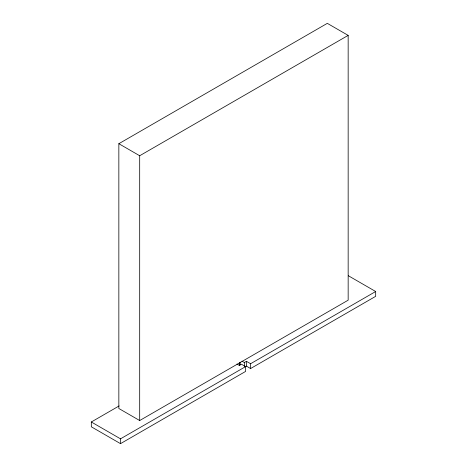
<?xml version="1.0" encoding="UTF-8"?>
<svg xmlns="http://www.w3.org/2000/svg" width="467" height="467" viewBox="0 0 467 467"><rect width="100%" height="100%" fill="white"/><g stroke="black" fill="none" stroke-linecap="round" stroke-linejoin="round"><path stroke-width="0.7" d="M118.846 143.708L327.314 23.35L348.16 35.387L348.16 300.182L139.691 420.539L118.846 408.502L118.846 143.708L139.691 155.745L348.16 35.387M236.95 364.038L239.332 365.416L241.416 364.213L245.589 366.618L245.589 371.434L120.504 443.65L91.322 426.797L91.322 421.987L119.114 405.94M241.959 361.149L244.346 362.526L246.43 361.324L250.598 363.729L375.678 291.513L375.678 296.329L250.598 368.545L246.43 366.134L120.504 438.834L91.322 421.987M348.359 275.74L375.678 291.513M250.598 363.729L250.598 368.545M246.43 361.324L246.43 366.134M244.346 362.526L244.346 366.653M240.172 362.182L240.172 364.931M239.332 362.666L239.332 365.416M139.691 155.745L139.691 420.539M120.504 438.834L120.504 443.65"/></g></svg>
